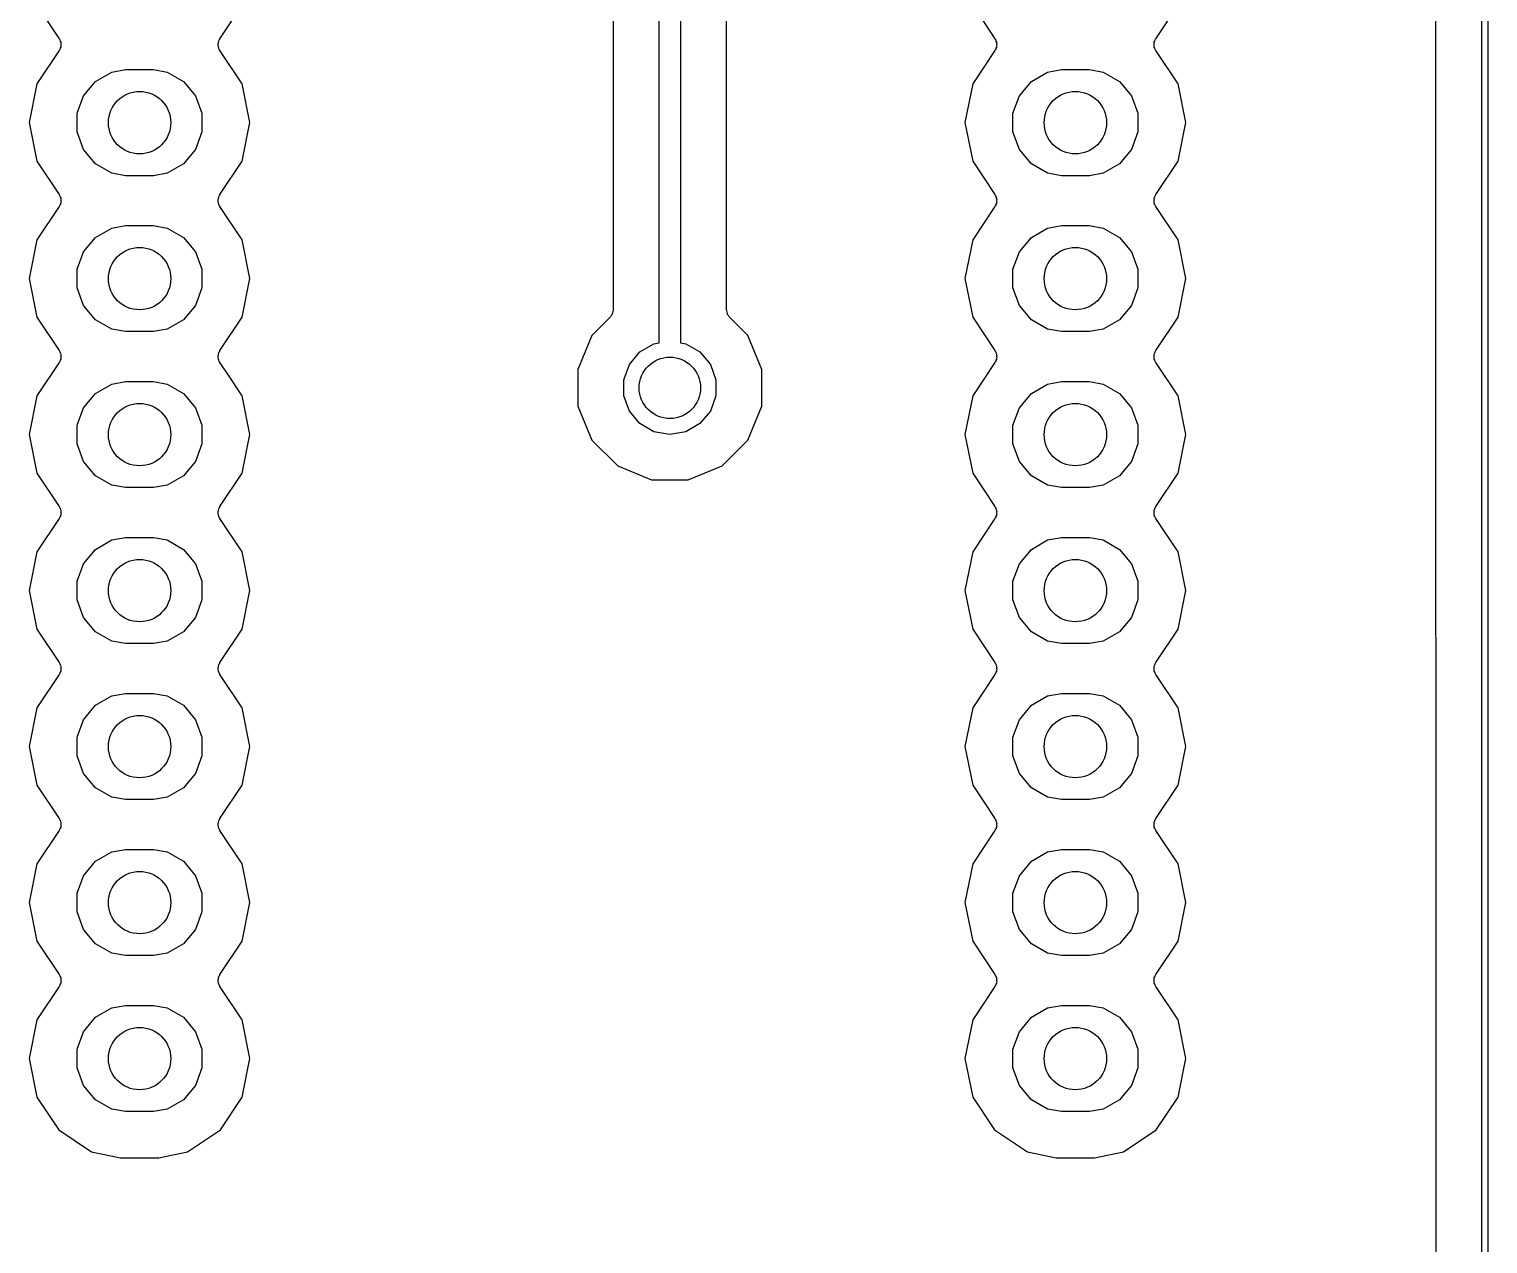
# Model space of a CAD drawing. Extents: x 81 to 161, y -172 to -32.
# Drawn here: x 137.65 to 161.4, y -109.82 to -90.05 of the extents above; entities that cross this region are included whole.
import ezdxf

# ---------------------------------------------------------------- set-up
doc = ezdxf.new("R2010")
doc.units = 0
doc.header["$MEASUREMENT"] = 0
doc.layers.add('BLACK', color=7, linetype='CONTINUOUS')

msp = doc.modelspace()

# ---------------------------------------------------------------- linework, layer by layer
at = {"layer": 'BLACK', "linetype": 'CONTINUOUS'}
for p, q in [((161.304, -170.794), (161.303, -33.2312)), ((161.403, -33.2127), (161.403, -170.813)), ((160.553, -33.6144), (160.554, -170.411)), ((147.907, -95.1543), (147.907, -54.469)), ((148.257, -54.469), (148.257, -95.1543)), ((147.157, -55.176), (147.157, -94.6162)), ((149.007, -94.6162), (149.007, -55.2248)), ((137.774, -89.6566), (138.137, -90.1998)), ((140.755, -90.1998), (141.118, -89.6566)), ((153.014, -89.6566), (153.377, -90.1998)), ((155.995, -90.1998), (156.358, -89.6566)), ((138.137, -90.1998), (138.141, -90.2103)), ((138.141, -90.2103), (138.148, -90.2196)), ((138.148, -90.2196), (138.153, -90.2379)), ((138.153, -90.2379), (138.161, -90.2554)), ((138.161, -90.2554), (138.162, -90.2669)), ((138.162, -90.2669), (138.165, -90.2779)), ((140.727, -90.2779), (140.73, -90.2669)), ((140.73, -90.2669), (140.731, -90.2554)), ((140.731, -90.2554), (140.739, -90.2379)), ((140.739, -90.2379), (140.744, -90.2196)), ((140.744, -90.2196), (140.751, -90.2103)), ((140.751, -90.2103), (140.755, -90.1998)), ((153.377, -90.1998), (153.381, -90.2103)), ((153.381, -90.2103), (153.388, -90.2196)), ((153.388, -90.2196), (153.393, -90.2379)), ((153.393, -90.2379), (153.401, -90.2554)), ((153.401, -90.2554), (153.402, -90.2669)), ((153.402, -90.2669), (153.405, -90.2779)), ((155.967, -90.2779), (155.97, -90.2669)), ((155.97, -90.2669), (155.971, -90.2554)), ((155.971, -90.2554), (155.979, -90.2379)), ((155.979, -90.2379), (155.984, -90.2196)), ((155.984, -90.2196), (155.991, -90.2103)), ((155.991, -90.2103), (155.995, -90.1998)), ((138.137, -90.3942), (137.774, -90.9374)), ((138.141, -90.3837), (138.137, -90.3942)), ((138.148, -90.3744), (138.141, -90.3837)), ((138.153, -90.3561), (138.148, -90.3744)), ((138.161, -90.3386), (138.153, -90.3561)), ((138.162, -90.3271), (138.161, -90.3386)), ((138.165, -90.3161), (138.162, -90.3271)), ((138.165, -90.2779), (138.164, -90.297)), ((138.164, -90.297), (138.165, -90.3161)), ((140.728, -90.297), (140.727, -90.2779)), ((140.727, -90.3161), (140.728, -90.297)), ((140.73, -90.3271), (140.727, -90.3161)), ((140.731, -90.3386), (140.73, -90.3271)), ((140.739, -90.3561), (140.731, -90.3386)), ((140.744, -90.3744), (140.739, -90.3561)), ((140.751, -90.3837), (140.744, -90.3744)), ((140.755, -90.3942), (140.751, -90.3837)), ((141.118, -90.9374), (140.755, -90.3942)), ((153.377, -90.3942), (153.014, -90.9374)), ((153.381, -90.3837), (153.377, -90.3942)), ((153.388, -90.3744), (153.381, -90.3837)), ((153.393, -90.3561), (153.388, -90.3744)), ((153.401, -90.3386), (153.393, -90.3561)), ((153.402, -90.3271), (153.401, -90.3386)), ((153.405, -90.3161), (153.402, -90.3271)), ((153.405, -90.2779), (153.404, -90.297)), ((153.404, -90.297), (153.405, -90.3161)), ((155.968, -90.297), (155.967, -90.2779)), ((155.967, -90.3161), (155.968, -90.297)), ((155.97, -90.3271), (155.967, -90.3161)), ((155.971, -90.3386), (155.97, -90.3271)), ((155.979, -90.3561), (155.971, -90.3386)), ((155.984, -90.3744), (155.979, -90.3561)), ((155.991, -90.3837), (155.984, -90.3744)), ((155.995, -90.3942), (155.991, -90.3837)), ((156.358, -90.9374), (155.995, -90.3942)), ((138.73, -90.8952), (138.994, -90.743)), ((138.994, -90.743), (139.218, -90.7034)), ((139.218, -90.7034), (139.674, -90.7034)), ((139.674, -90.7034), (139.898, -90.743)), ((139.898, -90.743), (140.162, -90.8952)), ((153.97, -90.8952), (154.234, -90.743)), ((154.234, -90.743), (154.458, -90.7034)), ((154.458, -90.7034), (154.914, -90.7034)), ((154.914, -90.7034), (155.138, -90.743)), ((155.138, -90.743), (155.402, -90.8952)), ((137.774, -90.9374), (137.648, -91.567)), ((138.534, -91.1285), (138.73, -90.8952)), ((140.162, -90.8952), (140.358, -91.1285)), ((141.244, -91.567), (141.118, -90.9374)), ((153.014, -90.9374), (152.888, -91.567)), ((153.774, -91.1285), (153.97, -90.8952)), ((155.402, -90.8952), (155.598, -91.1285)), ((156.484, -91.567), (156.358, -90.9374)), ((138.43, -91.4147), (138.534, -91.1285)), ((140.358, -91.1285), (140.462, -91.4147)), ((153.67, -91.4147), (153.774, -91.1285)), ((155.598, -91.1285), (155.702, -91.4147)), ((138.43, -91.7193), (138.43, -91.4147)), ((140.462, -91.4147), (140.462, -91.7193)), ((153.67, -91.7193), (153.67, -91.4147)), ((155.702, -91.4147), (155.702, -91.7193)), ((137.648, -91.567), (137.774, -92.1966)), ((141.118, -92.1966), (141.244, -91.567)), ((152.888, -91.567), (153.014, -92.1966)), ((156.358, -92.1966), (156.484, -91.567)), ((138.534, -92.0055), (138.43, -91.7193)), ((140.462, -91.7193), (140.358, -92.0055)), ((153.774, -92.0055), (153.67, -91.7193)), ((155.702, -91.7193), (155.598, -92.0055)), ((138.73, -92.2388), (138.534, -92.0055)), ((140.358, -92.0055), (140.162, -92.2388)), ((153.97, -92.2388), (153.774, -92.0055)), ((155.598, -92.0055), (155.402, -92.2388)), ((137.774, -92.1966), (138.137, -92.7398)), ((138.994, -92.391), (138.73, -92.2388)), ((139.218, -92.4306), (138.994, -92.391)), ((139.898, -92.391), (139.674, -92.4306)), ((140.162, -92.2388), (139.898, -92.391)), ((140.755, -92.7398), (141.118, -92.1966)), ((153.014, -92.1966), (153.377, -92.7398)), ((154.234, -92.391), (153.97, -92.2388)), ((154.458, -92.4306), (154.234, -92.391)), ((155.138, -92.391), (154.914, -92.4306)), ((155.402, -92.2388), (155.138, -92.391)), ((155.995, -92.7398), (156.358, -92.1966)), ((139.674, -92.4306), (139.218, -92.4306)), ((154.914, -92.4306), (154.458, -92.4306)), ((138.137, -92.7398), (138.141, -92.7503)), ((138.141, -92.7503), (138.148, -92.7596)), ((138.148, -92.7596), (138.153, -92.7779)), ((138.153, -92.7779), (138.161, -92.7954)), ((138.161, -92.8786), (138.153, -92.8961)), ((138.161, -92.7954), (138.162, -92.8069)), ((138.162, -92.8671), (138.161, -92.8786)), ((138.162, -92.8069), (138.165, -92.8179)), ((138.165, -92.8561), (138.162, -92.8671)), ((138.165, -92.8179), (138.164, -92.837)), ((138.164, -92.837), (138.165, -92.8561)), ((140.727, -92.8179), (140.73, -92.8069)), ((140.728, -92.837), (140.727, -92.8179)), ((140.727, -92.8561), (140.728, -92.837)), ((140.73, -92.8671), (140.727, -92.8561)), ((140.73, -92.8069), (140.731, -92.7954)), ((140.731, -92.8786), (140.73, -92.8671)), ((140.731, -92.7954), (140.739, -92.7779)), ((140.739, -92.8961), (140.731, -92.8786)), ((140.739, -92.7779), (140.744, -92.7596)), ((140.744, -92.7596), (140.751, -92.7503)), ((140.751, -92.7503), (140.755, -92.7398)), ((153.377, -92.7398), (153.381, -92.7503)), ((153.381, -92.7503), (153.388, -92.7596)), ((153.388, -92.7596), (153.393, -92.7779)), ((153.393, -92.7779), (153.401, -92.7954)), ((153.401, -92.8786), (153.393, -92.8961)), ((153.401, -92.7954), (153.402, -92.8069)), ((153.402, -92.8671), (153.401, -92.8786)), ((153.402, -92.8069), (153.405, -92.8179)), ((153.405, -92.8561), (153.402, -92.8671)), ((153.405, -92.8179), (153.404, -92.837)), ((153.404, -92.837), (153.405, -92.8561)), ((155.967, -92.8179), (155.97, -92.8069)), ((155.968, -92.837), (155.967, -92.8179)), ((155.967, -92.8561), (155.968, -92.837)), ((155.97, -92.8671), (155.967, -92.8561)), ((155.97, -92.8069), (155.971, -92.7954)), ((155.971, -92.8786), (155.97, -92.8671)), ((155.971, -92.7954), (155.979, -92.7779)), ((155.979, -92.8961), (155.971, -92.8786)), ((155.979, -92.7779), (155.984, -92.7596)), ((155.984, -92.7596), (155.991, -92.7503)), ((155.991, -92.7503), (155.995, -92.7398)), ((138.137, -92.9342), (137.774, -93.4774)), ((138.141, -92.9237), (138.137, -92.9342)), ((138.148, -92.9144), (138.141, -92.9237)), ((138.153, -92.8961), (138.148, -92.9144)), ((140.744, -92.9144), (140.739, -92.8961)), ((140.751, -92.9237), (140.744, -92.9144)), ((140.755, -92.9342), (140.751, -92.9237)), ((141.118, -93.4774), (140.755, -92.9342)), ((153.377, -92.9342), (153.014, -93.4774)), ((153.381, -92.9237), (153.377, -92.9342)), ((153.388, -92.9144), (153.381, -92.9237)), ((153.393, -92.8961), (153.388, -92.9144)), ((155.984, -92.9144), (155.979, -92.8961)), ((155.991, -92.9237), (155.984, -92.9144)), ((155.995, -92.9342), (155.991, -92.9237)), ((156.358, -93.4774), (155.995, -92.9342)), ((138.73, -93.4352), (138.994, -93.283)), ((138.994, -93.283), (139.218, -93.2434)), ((139.218, -93.2434), (139.674, -93.2434)), ((139.674, -93.2434), (139.898, -93.283)), ((139.898, -93.283), (140.162, -93.4352)), ((153.97, -93.4352), (154.234, -93.283)), ((154.234, -93.283), (154.458, -93.2434)), ((154.458, -93.2434), (154.914, -93.2434)), ((154.914, -93.2434), (155.138, -93.283)), ((155.138, -93.283), (155.402, -93.4352)), ((137.774, -93.4774), (137.648, -94.107)), ((138.534, -93.6685), (138.73, -93.4352)), ((140.162, -93.4352), (140.358, -93.6685)), ((141.244, -94.107), (141.118, -93.4774)), ((153.014, -93.4774), (152.888, -94.107)), ((153.774, -93.6685), (153.97, -93.4352)), ((155.402, -93.4352), (155.598, -93.6685)), ((156.484, -94.107), (156.358, -93.4774)), ((138.43, -93.9547), (138.534, -93.6685)), ((140.358, -93.6685), (140.462, -93.9547)), ((153.67, -93.9547), (153.774, -93.6685)), ((155.598, -93.6685), (155.702, -93.9547)), ((138.43, -94.2593), (138.43, -93.9547)), ((140.462, -93.9547), (140.462, -94.2593)), ((153.67, -94.2593), (153.67, -93.9547)), ((155.702, -93.9547), (155.702, -94.2593)), ((137.648, -94.107), (137.774, -94.7366)), ((138.534, -94.5455), (138.43, -94.2593)), ((140.462, -94.2593), (140.358, -94.5455)), ((141.118, -94.7366), (141.244, -94.107)), ((152.888, -94.107), (153.014, -94.7366)), ((153.774, -94.5455), (153.67, -94.2593)), ((155.702, -94.2593), (155.598, -94.5455)), ((156.358, -94.7366), (156.484, -94.107)), ((137.774, -94.7366), (138.137, -95.2798)), ((138.73, -94.7788), (138.534, -94.5455)), ((138.994, -94.931), (138.73, -94.7788)), ((140.162, -94.7788), (139.898, -94.931)), ((140.358, -94.5455), (140.162, -94.7788)), ((140.755, -95.2798), (141.118, -94.7366)), ((147.106, -94.7399), (146.81, -95.0353)), ((147.11, -94.7336), (147.106, -94.7399)), ((147.116, -94.7287), (147.11, -94.7336)), ((147.127, -94.7089), (147.116, -94.7287)), ((147.141, -94.6902), (147.127, -94.7089)), ((147.143, -94.6827), (147.141, -94.6902)), ((147.146, -94.676), (147.143, -94.6827)), ((147.15, -94.6535), (147.146, -94.676)), ((147.156, -94.6314), (147.15, -94.6535)), ((147.157, -94.6162), (147.156, -94.6238)), ((147.156, -94.6238), (147.156, -94.6314)), ((149.008, -94.6238), (149.007, -94.6162)), ((149.008, -94.6314), (149.008, -94.6238)), ((149.014, -94.6535), (149.008, -94.6314)), ((149.018, -94.676), (149.014, -94.6535)), ((149.021, -94.6827), (149.018, -94.676)), ((149.023, -94.6902), (149.021, -94.6827)), ((149.037, -94.7089), (149.023, -94.6902)), ((149.048, -94.7287), (149.037, -94.7089)), ((149.054, -94.7336), (149.048, -94.7287)), ((149.058, -94.7399), (149.054, -94.7336)), ((149.354, -95.0353), (149.058, -94.7399)), ((153.014, -94.7366), (153.377, -95.2798)), ((153.97, -94.7788), (153.774, -94.5455)), ((154.234, -94.931), (153.97, -94.7788)), ((155.402, -94.7788), (155.138, -94.931)), ((155.598, -94.5455), (155.402, -94.7788)), ((155.995, -95.2798), (156.358, -94.7366)), ((139.218, -94.9706), (138.994, -94.931)), ((139.674, -94.9706), (139.218, -94.9706)), ((139.898, -94.931), (139.674, -94.9706)), ((154.458, -94.9706), (154.234, -94.931)), ((154.914, -94.9706), (154.458, -94.9706)), ((155.138, -94.931), (154.914, -94.9706)), ((146.81, -95.0353), (146.582, -95.5866)), ((147.592, -95.3016), (147.822, -95.1694)), ((147.822, -95.1694), (147.907, -95.1543)), ((148.257, -95.1543), (148.342, -95.1694)), ((148.342, -95.1694), (148.572, -95.3016)), ((149.582, -95.5866), (149.354, -95.0353)), ((138.137, -95.4742), (137.774, -96.0174)), ((138.137, -95.2798), (138.141, -95.2903)), ((138.141, -95.4637), (138.137, -95.4742)), ((138.141, -95.2903), (138.148, -95.2996)), ((138.148, -95.4544), (138.141, -95.4637)), ((138.148, -95.2996), (138.153, -95.3179)), ((138.153, -95.4361), (138.148, -95.4544)), ((138.153, -95.3179), (138.161, -95.3354)), ((138.161, -95.4186), (138.153, -95.4361)), ((138.161, -95.3354), (138.162, -95.3469)), ((138.162, -95.4071), (138.161, -95.4186)), ((138.162, -95.3469), (138.165, -95.3579)), ((138.165, -95.3961), (138.162, -95.4071)), ((138.165, -95.3579), (138.164, -95.377)), ((138.164, -95.377), (138.165, -95.3961)), ((140.727, -95.3579), (140.73, -95.3469)), ((140.728, -95.377), (140.727, -95.3579)), ((140.727, -95.3961), (140.728, -95.377)), ((140.73, -95.4071), (140.727, -95.3961)), ((140.73, -95.3469), (140.731, -95.3354)), ((140.731, -95.4186), (140.73, -95.4071)), ((140.731, -95.3354), (140.739, -95.3179)), ((140.739, -95.4361), (140.731, -95.4186)), ((140.739, -95.3179), (140.744, -95.2996)), ((140.744, -95.4544), (140.739, -95.4361)), ((140.744, -95.2996), (140.751, -95.2903)), ((140.751, -95.4637), (140.744, -95.4544)), ((140.751, -95.2903), (140.755, -95.2798)), ((140.755, -95.4742), (140.751, -95.4637)), ((140.872, -95.649), (140.755, -95.4742)), ((147.422, -95.5042), (147.592, -95.3016)), ((148.572, -95.3016), (148.742, -95.5042)), ((153.377, -95.4742), (153.014, -96.0174)), ((153.377, -95.2798), (153.381, -95.2903)), ((153.381, -95.4637), (153.377, -95.4742)), ((153.381, -95.2903), (153.388, -95.2996)), ((153.388, -95.4544), (153.381, -95.4637)), ((153.388, -95.2996), (153.393, -95.3179)), ((153.393, -95.4361), (153.388, -95.4544)), ((153.393, -95.3179), (153.401, -95.3354)), ((153.401, -95.4186), (153.393, -95.4361)), ((153.401, -95.3354), (153.402, -95.3469)), ((153.402, -95.4071), (153.401, -95.4186)), ((153.402, -95.3469), (153.405, -95.3579)), ((153.405, -95.3961), (153.402, -95.4071)), ((153.405, -95.3579), (153.404, -95.377)), ((153.404, -95.377), (153.405, -95.3961)), ((155.967, -95.3579), (155.97, -95.3469)), ((155.968, -95.377), (155.967, -95.3579)), ((155.967, -95.3961), (155.968, -95.377)), ((155.97, -95.4071), (155.967, -95.3961)), ((155.97, -95.3469), (155.971, -95.3354)), ((155.971, -95.4186), (155.97, -95.4071)), ((155.971, -95.3354), (155.979, -95.3179)), ((155.979, -95.4361), (155.971, -95.4186)), ((155.979, -95.3179), (155.984, -95.2996)), ((155.984, -95.4544), (155.979, -95.4361)), ((155.984, -95.2996), (155.991, -95.2903)), ((155.991, -95.4637), (155.984, -95.4544)), ((155.991, -95.2903), (155.995, -95.2798)), ((155.995, -95.4742), (155.991, -95.4637)), ((156.358, -96.0174), (155.995, -95.4742)), ((141.118, -96.0174), (140.872, -95.649)), ((146.582, -95.5866), (146.582, -96.1834)), ((147.332, -95.7528), (147.422, -95.5042)), ((148.742, -95.5042), (148.832, -95.7528)), ((149.582, -96.1834), (149.582, -95.5866)), ((138.73, -95.9752), (138.994, -95.823)), ((138.994, -95.823), (139.218, -95.7834)), ((139.218, -95.7834), (139.674, -95.7834)), ((139.674, -95.7834), (139.898, -95.823)), ((139.898, -95.823), (140.162, -95.9752)), ((147.332, -96.0172), (147.332, -95.7528)), ((148.832, -95.7528), (148.832, -96.0172)), ((153.97, -95.9752), (154.234, -95.823)), ((154.234, -95.823), (154.458, -95.7834)), ((154.458, -95.7834), (154.914, -95.7834)), ((154.914, -95.7834), (155.138, -95.823)), ((155.138, -95.823), (155.402, -95.9752)), ((137.774, -96.0174), (137.648, -96.647)), ((138.534, -96.2085), (138.73, -95.9752)), ((140.162, -95.9752), (140.358, -96.2085)), ((141.244, -96.647), (141.118, -96.0174)), ((146.582, -96.1834), (146.81, -96.7347)), ((147.422, -96.2658), (147.332, -96.0172)), ((148.832, -96.0172), (148.742, -96.2658)), ((149.354, -96.7347), (149.582, -96.1834)), ((153.014, -96.0174), (152.888, -96.647)), ((153.774, -96.2085), (153.97, -95.9752)), ((155.402, -95.9752), (155.598, -96.2085)), ((156.484, -96.647), (156.358, -96.0174)), ((138.43, -96.4947), (138.534, -96.2085)), ((140.358, -96.2085), (140.462, -96.4947)), ((147.592, -96.4684), (147.422, -96.2658)), ((148.742, -96.2658), (148.572, -96.4684)), ((153.67, -96.4947), (153.774, -96.2085)), ((155.598, -96.2085), (155.702, -96.4947)), ((137.648, -96.647), (137.774, -97.2766)), ((138.43, -96.7993), (138.43, -96.4947)), ((140.462, -96.4947), (140.462, -96.7993)), ((141.118, -97.2766), (141.244, -96.647)), ((147.822, -96.6006), (147.592, -96.4684)), ((148.082, -96.6466), (147.822, -96.6006)), ((148.342, -96.6006), (148.082, -96.6466)), ((148.572, -96.4684), (148.342, -96.6006)), ((152.888, -96.647), (153.014, -97.2766)), ((153.67, -96.7993), (153.67, -96.4947)), ((155.702, -96.4947), (155.702, -96.7993)), ((156.358, -97.2766), (156.484, -96.647)), ((138.534, -97.0855), (138.43, -96.7993)), ((140.462, -96.7993), (140.358, -97.0855)), ((146.81, -96.7347), (147.232, -97.1566)), ((148.932, -97.1566), (149.354, -96.7347)), ((153.774, -97.0855), (153.67, -96.7993)), ((155.702, -96.7993), (155.598, -97.0855)), ((138.73, -97.3188), (138.534, -97.0855)), ((140.358, -97.0855), (140.162, -97.3188)), ((147.232, -97.1566), (147.784, -97.385)), ((148.38, -97.385), (148.932, -97.1566)), ((153.97, -97.3188), (153.774, -97.0855)), ((155.598, -97.0855), (155.402, -97.3188)), ((137.774, -97.2766), (138.137, -97.8198)), ((138.994, -97.471), (138.73, -97.3188)), ((140.162, -97.3188), (139.898, -97.471)), ((140.755, -97.8198), (141.118, -97.2766)), ((147.784, -97.385), (148.38, -97.385)), ((153.014, -97.2766), (153.377, -97.8198)), ((154.234, -97.471), (153.97, -97.3188)), ((155.402, -97.3188), (155.138, -97.471)), ((155.995, -97.8198), (156.358, -97.2766)), ((139.218, -97.5106), (138.994, -97.471)), ((139.674, -97.5106), (139.218, -97.5106)), ((139.898, -97.471), (139.674, -97.5106)), ((154.458, -97.5106), (154.234, -97.471)), ((154.914, -97.5106), (154.458, -97.5106)), ((155.138, -97.471), (154.914, -97.5106)), ((138.137, -97.8198), (138.141, -97.8303)), ((138.141, -97.8303), (138.148, -97.8396)), ((138.148, -97.8396), (138.153, -97.8579)), ((138.153, -97.8579), (138.161, -97.8754)), ((140.731, -97.8754), (140.739, -97.8579)), ((140.739, -97.8579), (140.744, -97.8396)), ((140.744, -97.8396), (140.751, -97.8303)), ((140.751, -97.8303), (140.755, -97.8198)), ((153.377, -97.8198), (153.381, -97.8303)), ((153.381, -97.8303), (153.388, -97.8396)), ((153.388, -97.8396), (153.393, -97.8579)), ((153.393, -97.8579), (153.401, -97.8754)), ((155.971, -97.8754), (155.979, -97.8579)), ((155.979, -97.8579), (155.984, -97.8396)), ((155.984, -97.8396), (155.991, -97.8303)), ((155.991, -97.8303), (155.995, -97.8198)), ((138.137, -98.0142), (137.774, -98.5574)), ((138.141, -98.0037), (138.137, -98.0142)), ((138.148, -97.9944), (138.141, -98.0037)), ((138.153, -97.9761), (138.148, -97.9944)), ((138.161, -97.9586), (138.153, -97.9761)), ((138.161, -97.8754), (138.162, -97.8869)), ((138.162, -97.9471), (138.161, -97.9586)), ((138.162, -97.8869), (138.165, -97.8979)), ((138.165, -97.9361), (138.162, -97.9471)), ((138.165, -97.8979), (138.164, -97.917)), ((138.164, -97.917), (138.165, -97.9361)), ((140.727, -97.8979), (140.73, -97.8869)), ((140.728, -97.917), (140.727, -97.8979)), ((140.727, -97.9361), (140.728, -97.917)), ((140.73, -97.9471), (140.727, -97.9361)), ((140.73, -97.8869), (140.731, -97.8754)), ((140.731, -97.9586), (140.73, -97.9471)), ((140.739, -97.9761), (140.731, -97.9586)), ((140.744, -97.9944), (140.739, -97.9761)), ((140.751, -98.0037), (140.744, -97.9944)), ((140.755, -98.0142), (140.751, -98.0037)), ((141.118, -98.5574), (140.755, -98.0142)), ((153.377, -98.0142), (153.014, -98.5574)), ((153.381, -98.0037), (153.377, -98.0142)), ((153.388, -97.9944), (153.381, -98.0037)), ((153.393, -97.9761), (153.388, -97.9944)), ((153.401, -97.9586), (153.393, -97.9761)), ((153.401, -97.8754), (153.402, -97.8869)), ((153.402, -97.9471), (153.401, -97.9586)), ((153.402, -97.8869), (153.405, -97.8979)), ((153.405, -97.9361), (153.402, -97.9471)), ((153.405, -97.8979), (153.404, -97.917)), ((153.404, -97.917), (153.405, -97.9361)), ((155.967, -97.8979), (155.97, -97.8869)), ((155.968, -97.917), (155.967, -97.8979)), ((155.967, -97.9361), (155.968, -97.917)), ((155.97, -97.9471), (155.967, -97.9361)), ((155.97, -97.8869), (155.971, -97.8754)), ((155.971, -97.9586), (155.97, -97.9471)), ((155.979, -97.9761), (155.971, -97.9586)), ((155.984, -97.9944), (155.979, -97.9761)), ((155.991, -98.0037), (155.984, -97.9944)), ((155.995, -98.0142), (155.991, -98.0037)), ((156.358, -98.5574), (155.995, -98.0142)), ((138.994, -98.363), (139.218, -98.3234)), ((139.218, -98.3234), (139.674, -98.3234)), ((139.674, -98.3234), (139.898, -98.363)), ((154.234, -98.363), (154.458, -98.3234)), ((154.458, -98.3234), (154.914, -98.3234)), ((154.914, -98.3234), (155.138, -98.363)), ((137.774, -98.5574), (137.648, -99.187)), ((138.534, -98.7485), (138.73, -98.5152)), ((138.73, -98.5152), (138.994, -98.363)), ((139.898, -98.363), (140.162, -98.5152)), ((140.162, -98.5152), (140.358, -98.7485)), ((141.244, -99.187), (141.118, -98.5574)), ((153.014, -98.5574), (152.888, -99.187)), ((153.774, -98.7485), (153.97, -98.5152)), ((153.97, -98.5152), (154.234, -98.363)), ((155.138, -98.363), (155.402, -98.5152)), ((155.402, -98.5152), (155.598, -98.7485)), ((156.484, -99.187), (156.358, -98.5574)), ((138.43, -99.0347), (138.534, -98.7485)), ((140.358, -98.7485), (140.462, -99.0347)), ((153.67, -99.0347), (153.774, -98.7485)), ((155.598, -98.7485), (155.702, -99.0347)), ((138.43, -99.3393), (138.43, -99.0347)), ((140.462, -99.0347), (140.462, -99.3393)), ((153.67, -99.3393), (153.67, -99.0347)), ((155.702, -99.0347), (155.702, -99.3393)), ((137.648, -99.187), (137.774, -99.8166)), ((141.118, -99.8166), (141.244, -99.187)), ((152.888, -99.187), (153.014, -99.8166)), ((156.358, -99.8166), (156.484, -99.187)), ((138.534, -99.6255), (138.43, -99.3393)), ((140.462, -99.3393), (140.358, -99.6255)), ((153.774, -99.6255), (153.67, -99.3393)), ((155.702, -99.3393), (155.598, -99.6255)), ((138.73, -99.8588), (138.534, -99.6255)), ((140.358, -99.6255), (140.162, -99.8588)), ((153.97, -99.8588), (153.774, -99.6255)), ((155.598, -99.6255), (155.402, -99.8588)), ((137.774, -99.8166), (138.137, -100.36)), ((138.994, -100.011), (138.73, -99.8588)), ((140.162, -99.8588), (139.898, -100.011)), ((140.755, -100.36), (141.118, -99.8166)), ((153.014, -99.8166), (153.377, -100.36)), ((154.234, -100.011), (153.97, -99.8588)), ((155.402, -99.8588), (155.138, -100.011)), ((155.995, -100.36), (156.358, -99.8166)), ((139.218, -100.051), (138.994, -100.011)), ((139.674, -100.051), (139.218, -100.051)), ((139.898, -100.011), (139.674, -100.051)), ((154.458, -100.051), (154.234, -100.011)), ((154.914, -100.051), (154.458, -100.051)), ((155.138, -100.011), (154.914, -100.051)), ((138.137, -100.36), (138.141, -100.37)), ((138.141, -100.37), (138.148, -100.38)), ((138.148, -100.38), (138.153, -100.398)), ((138.153, -100.398), (138.161, -100.415)), ((138.161, -100.415), (138.162, -100.427)), ((138.162, -100.427), (138.165, -100.438)), ((138.165, -100.476), (138.162, -100.487)), ((138.165, -100.438), (138.164, -100.457)), ((138.164, -100.457), (138.165, -100.476)), ((140.727, -100.438), (140.73, -100.427)), ((140.728, -100.457), (140.727, -100.438)), ((140.727, -100.476), (140.728, -100.457)), ((140.73, -100.487), (140.727, -100.476)), ((140.73, -100.427), (140.731, -100.415)), ((140.731, -100.415), (140.739, -100.398)), ((140.739, -100.398), (140.744, -100.38)), ((140.744, -100.38), (140.751, -100.37)), ((140.751, -100.37), (140.755, -100.36)), ((153.377, -100.36), (153.381, -100.37)), ((153.381, -100.37), (153.388, -100.38)), ((153.388, -100.38), (153.393, -100.398)), ((153.393, -100.398), (153.401, -100.415)), ((153.401, -100.415), (153.402, -100.427)), ((153.402, -100.427), (153.405, -100.438)), ((153.405, -100.476), (153.402, -100.487)), ((153.405, -100.438), (153.404, -100.457)), ((153.404, -100.457), (153.405, -100.476)), ((155.967, -100.438), (155.97, -100.427)), ((155.968, -100.457), (155.967, -100.438)), ((155.967, -100.476), (155.968, -100.457)), ((155.97, -100.487), (155.967, -100.476)), ((155.97, -100.427), (155.971, -100.415)), ((155.971, -100.415), (155.979, -100.398)), ((155.979, -100.398), (155.984, -100.38)), ((155.984, -100.38), (155.991, -100.37)), ((155.991, -100.37), (155.995, -100.36)), ((138.137, -100.554), (137.774, -101.097)), ((138.141, -100.544), (138.137, -100.554)), ((138.148, -100.534), (138.141, -100.544)), ((138.153, -100.516), (138.148, -100.534)), ((138.161, -100.499), (138.153, -100.516)), ((138.162, -100.487), (138.161, -100.499)), ((140.731, -100.499), (140.73, -100.487)), ((140.739, -100.516), (140.731, -100.499)), ((140.744, -100.534), (140.739, -100.516)), ((140.751, -100.544), (140.744, -100.534)), ((140.755, -100.554), (140.751, -100.544)), ((141.118, -101.097), (140.755, -100.554)), ((153.377, -100.554), (153.014, -101.097)), ((153.381, -100.544), (153.377, -100.554)), ((153.388, -100.534), (153.381, -100.544)), ((153.393, -100.516), (153.388, -100.534)), ((153.401, -100.499), (153.393, -100.516)), ((153.402, -100.487), (153.401, -100.499)), ((155.971, -100.499), (155.97, -100.487)), ((155.979, -100.516), (155.971, -100.499)), ((155.984, -100.534), (155.979, -100.516)), ((155.991, -100.544), (155.984, -100.534)), ((155.995, -100.554), (155.991, -100.544)), ((156.358, -101.097), (155.995, -100.554)), ((138.73, -101.055), (138.994, -100.903)), ((138.994, -100.903), (139.218, -100.863)), ((139.218, -100.863), (139.674, -100.863)), ((139.674, -100.863), (139.898, -100.903)), ((139.898, -100.903), (140.162, -101.055)), ((153.97, -101.055), (154.234, -100.903)), ((154.234, -100.903), (154.458, -100.863)), ((154.458, -100.863), (154.914, -100.863)), ((154.914, -100.863), (155.138, -100.903)), ((155.138, -100.903), (155.402, -101.055)), ((137.774, -101.097), (137.648, -101.727)), ((138.534, -101.289), (138.73, -101.055)), ((140.162, -101.055), (140.358, -101.289)), ((141.244, -101.727), (141.118, -101.097)), ((153.014, -101.097), (152.888, -101.727)), ((153.774, -101.289), (153.97, -101.055)), ((155.402, -101.055), (155.598, -101.289)), ((156.484, -101.727), (156.358, -101.097)), ((138.43, -101.575), (138.534, -101.289)), ((140.358, -101.289), (140.462, -101.575)), ((153.67, -101.575), (153.774, -101.289)), ((155.598, -101.289), (155.702, -101.575)), ((138.43, -101.879), (138.43, -101.575)), ((140.462, -101.575), (140.462, -101.879)), ((153.67, -101.879), (153.67, -101.575)), ((155.702, -101.575), (155.702, -101.879)), ((137.648, -101.727), (137.774, -102.357)), ((138.534, -102.165), (138.43, -101.879)), ((140.462, -101.879), (140.358, -102.165)), ((141.118, -102.357), (141.244, -101.727)), ((152.888, -101.727), (153.014, -102.357)), ((153.774, -102.165), (153.67, -101.879)), ((155.702, -101.879), (155.598, -102.165)), ((156.358, -102.357), (156.484, -101.727)), ((137.774, -102.357), (138.137, -102.9)), ((138.73, -102.399), (138.534, -102.165)), ((140.358, -102.165), (140.162, -102.399)), ((140.755, -102.9), (141.118, -102.357)), ((153.014, -102.357), (153.377, -102.9)), ((153.97, -102.399), (153.774, -102.165)), ((155.598, -102.165), (155.402, -102.399)), ((155.995, -102.9), (156.358, -102.357)), ((138.994, -102.551), (138.73, -102.399)), ((139.218, -102.591), (138.994, -102.551)), ((139.674, -102.591), (139.218, -102.591)), ((139.898, -102.551), (139.674, -102.591)), ((140.162, -102.399), (139.898, -102.551)), ((154.234, -102.551), (153.97, -102.399)), ((154.458, -102.591), (154.234, -102.551)), ((154.914, -102.591), (154.458, -102.591)), ((155.138, -102.551), (154.914, -102.591)), ((155.402, -102.399), (155.138, -102.551)), ((138.137, -103.094), (137.774, -103.637)), ((138.137, -102.9), (138.141, -102.91)), ((138.141, -103.084), (138.137, -103.094)), ((138.141, -102.91), (138.148, -102.92)), ((138.148, -103.074), (138.141, -103.084)), ((138.148, -102.92), (138.153, -102.938)), ((138.153, -103.056), (138.148, -103.074)), ((138.153, -102.938), (138.161, -102.955)), ((138.161, -103.039), (138.153, -103.056)), ((138.161, -102.955), (138.162, -102.967)), ((138.162, -103.027), (138.161, -103.039)), ((138.162, -102.967), (138.165, -102.978)), ((138.165, -103.016), (138.162, -103.027)), ((138.165, -102.978), (138.164, -102.997)), ((138.164, -102.997), (138.165, -103.016)), ((140.727, -102.978), (140.73, -102.967)), ((140.728, -102.997), (140.727, -102.978)), ((140.727, -103.016), (140.728, -102.997)), ((140.73, -103.027), (140.727, -103.016)), ((140.73, -102.967), (140.731, -102.955)), ((140.731, -103.039), (140.73, -103.027)), ((140.731, -102.955), (140.739, -102.938)), ((140.739, -103.056), (140.731, -103.039)), ((140.739, -102.938), (140.744, -102.92)), ((140.744, -103.074), (140.739, -103.056)), ((140.744, -102.92), (140.751, -102.91)), ((140.751, -103.084), (140.744, -103.074)), ((140.751, -102.91), (140.755, -102.9)), ((140.755, -103.094), (140.751, -103.084)), ((141.118, -103.637), (140.755, -103.094)), ((153.377, -103.094), (153.014, -103.637)), ((153.377, -102.9), (153.381, -102.91)), ((153.381, -103.084), (153.377, -103.094)), ((153.381, -102.91), (153.388, -102.92)), ((153.388, -103.074), (153.381, -103.084)), ((153.388, -102.92), (153.393, -102.938)), ((153.393, -103.056), (153.388, -103.074)), ((153.393, -102.938), (153.401, -102.955)), ((153.401, -103.039), (153.393, -103.056)), ((153.401, -102.955), (153.402, -102.967)), ((153.402, -103.027), (153.401, -103.039)), ((153.402, -102.967), (153.405, -102.978)), ((153.405, -103.016), (153.402, -103.027)), ((153.405, -102.978), (153.404, -102.997)), ((153.404, -102.997), (153.405, -103.016)), ((155.967, -102.978), (155.97, -102.967)), ((155.968, -102.997), (155.967, -102.978)), ((155.967, -103.016), (155.968, -102.997)), ((155.97, -103.027), (155.967, -103.016)), ((155.97, -102.967), (155.971, -102.955)), ((155.971, -103.039), (155.97, -103.027)), ((155.971, -102.955), (155.979, -102.938)), ((155.979, -103.056), (155.971, -103.039)), ((155.979, -102.938), (155.984, -102.92)), ((155.984, -103.074), (155.979, -103.056)), ((155.984, -102.92), (155.991, -102.91)), ((155.991, -103.084), (155.984, -103.074)), ((155.991, -102.91), (155.995, -102.9)), ((155.995, -103.094), (155.991, -103.084)), ((156.358, -103.637), (155.995, -103.094)), ((138.73, -103.595), (138.994, -103.443)), ((138.994, -103.443), (139.218, -103.403)), ((139.218, -103.403), (139.674, -103.403)), ((139.674, -103.403), (139.898, -103.443)), ((139.898, -103.443), (140.162, -103.595)), ((153.97, -103.595), (154.234, -103.443)), ((154.234, -103.443), (154.458, -103.403)), ((154.458, -103.403), (154.914, -103.403)), ((154.914, -103.403), (155.138, -103.443)), ((155.138, -103.443), (155.402, -103.595)), ((137.774, -103.637), (137.648, -104.267)), ((138.534, -103.829), (138.73, -103.595)), ((140.162, -103.595), (140.358, -103.829)), ((141.244, -104.267), (141.118, -103.637)), ((153.014, -103.637), (152.888, -104.267)), ((153.774, -103.829), (153.97, -103.595)), ((155.402, -103.595), (155.598, -103.829)), ((156.484, -104.267), (156.358, -103.637)), ((138.43, -104.115), (138.534, -103.829)), ((140.358, -103.829), (140.462, -104.115)), ((153.67, -104.115), (153.774, -103.829)), ((155.598, -103.829), (155.702, -104.115)), ((137.648, -104.267), (137.774, -104.897)), ((138.43, -104.419), (138.43, -104.115)), ((140.462, -104.115), (140.462, -104.419)), ((141.118, -104.897), (141.244, -104.267)), ((152.888, -104.267), (153.014, -104.897)), ((153.67, -104.419), (153.67, -104.115)), ((155.702, -104.115), (155.702, -104.419)), ((156.358, -104.897), (156.484, -104.267)), ((138.534, -104.705), (138.43, -104.419)), ((140.462, -104.419), (140.358, -104.705)), ((153.774, -104.705), (153.67, -104.419)), ((155.702, -104.419), (155.598, -104.705)), ((138.73, -104.939), (138.534, -104.705)), ((140.358, -104.705), (140.162, -104.939)), ((153.97, -104.939), (153.774, -104.705)), ((155.598, -104.705), (155.402, -104.939)), ((137.774, -104.897), (138.137, -105.44)), ((138.994, -105.091), (138.73, -104.939)), ((140.162, -104.939), (139.898, -105.091)), ((140.755, -105.44), (141.118, -104.897)), ((153.014, -104.897), (153.377, -105.44)), ((154.234, -105.091), (153.97, -104.939)), ((155.402, -104.939), (155.138, -105.091)), ((155.995, -105.44), (156.358, -104.897)), ((139.218, -105.131), (138.994, -105.091)), ((139.674, -105.131), (139.218, -105.131)), ((139.898, -105.091), (139.674, -105.131)), ((154.458, -105.131), (154.234, -105.091)), ((154.914, -105.131), (154.458, -105.131)), ((155.138, -105.091), (154.914, -105.131)), ((138.137, -105.44), (138.141, -105.45)), ((138.141, -105.45), (138.148, -105.46)), ((138.148, -105.46), (138.153, -105.478)), ((140.739, -105.478), (140.744, -105.46)), ((140.744, -105.46), (140.751, -105.45)), ((140.751, -105.45), (140.755, -105.44)), ((153.377, -105.44), (153.381, -105.45)), ((153.381, -105.45), (153.388, -105.46)), ((153.388, -105.46), (153.393, -105.478)), ((155.979, -105.478), (155.984, -105.46)), ((155.984, -105.46), (155.991, -105.45)), ((155.991, -105.45), (155.995, -105.44)), ((138.137, -105.634), (137.774, -106.177)), ((138.141, -105.624), (138.137, -105.634)), ((138.148, -105.614), (138.141, -105.624)), ((138.153, -105.596), (138.148, -105.614)), ((138.153, -105.478), (138.161, -105.495)), ((138.161, -105.579), (138.153, -105.596)), ((138.161, -105.495), (138.162, -105.507)), ((138.162, -105.567), (138.161, -105.579)), ((138.162, -105.507), (138.165, -105.518)), ((138.165, -105.556), (138.162, -105.567)), ((138.165, -105.518), (138.164, -105.537)), ((138.164, -105.537), (138.165, -105.556)), ((140.727, -105.518), (140.73, -105.507)), ((140.728, -105.537), (140.727, -105.518)), ((140.727, -105.556), (140.728, -105.537)), ((140.73, -105.567), (140.727, -105.556)), ((140.73, -105.507), (140.731, -105.495)), ((140.731, -105.579), (140.73, -105.567)), ((140.731, -105.495), (140.739, -105.478)), ((140.739, -105.596), (140.731, -105.579)), ((140.744, -105.614), (140.739, -105.596)), ((140.751, -105.624), (140.744, -105.614)), ((140.755, -105.634), (140.751, -105.624)), ((141.118, -106.177), (140.755, -105.634)), ((153.377, -105.634), (153.014, -106.177)), ((153.381, -105.624), (153.377, -105.634)), ((153.388, -105.614), (153.381, -105.624)), ((153.393, -105.596), (153.388, -105.614)), ((153.393, -105.478), (153.401, -105.495)), ((153.401, -105.579), (153.393, -105.596)), ((153.401, -105.495), (153.402, -105.507)), ((153.402, -105.567), (153.401, -105.579)), ((153.402, -105.507), (153.405, -105.518)), ((153.405, -105.556), (153.402, -105.567)), ((153.405, -105.518), (153.404, -105.537)), ((153.404, -105.537), (153.405, -105.556)), ((155.967, -105.518), (155.97, -105.507)), ((155.968, -105.537), (155.967, -105.518)), ((155.967, -105.556), (155.968, -105.537)), ((155.97, -105.567), (155.967, -105.556)), ((155.97, -105.507), (155.971, -105.495)), ((155.971, -105.579), (155.97, -105.567)), ((155.971, -105.495), (155.979, -105.478)), ((155.979, -105.596), (155.971, -105.579)), ((155.984, -105.614), (155.979, -105.596)), ((155.991, -105.624), (155.984, -105.614)), ((155.995, -105.634), (155.991, -105.624)), ((156.358, -106.177), (155.995, -105.634)), ((138.994, -105.983), (139.218, -105.943)), ((139.218, -105.943), (139.674, -105.943)), ((139.674, -105.943), (139.898, -105.983)), ((154.234, -105.983), (154.458, -105.943)), ((154.458, -105.943), (154.914, -105.943)), ((154.914, -105.943), (155.138, -105.983)), ((137.774, -106.177), (137.648, -106.807)), ((138.534, -106.369), (138.73, -106.135)), ((138.73, -106.135), (138.994, -105.983)), ((139.898, -105.983), (140.162, -106.135)), ((140.162, -106.135), (140.358, -106.369)), ((141.244, -106.807), (141.118, -106.177)), ((153.014, -106.177), (152.888, -106.807)), ((153.774, -106.369), (153.97, -106.135)), ((153.97, -106.135), (154.234, -105.983)), ((155.138, -105.983), (155.402, -106.135)), ((155.402, -106.135), (155.598, -106.369)), ((156.484, -106.807), (156.358, -106.177)), ((138.43, -106.655), (138.534, -106.369)), ((140.358, -106.369), (140.462, -106.655)), ((153.67, -106.655), (153.774, -106.369)), ((155.598, -106.369), (155.702, -106.655)), ((138.43, -106.959), (138.43, -106.655)), ((140.462, -106.655), (140.462, -106.959)), ((153.67, -106.959), (153.67, -106.655)), ((155.702, -106.655), (155.702, -106.959)), ((137.648, -106.807), (137.774, -107.437)), ((141.118, -107.437), (141.244, -106.807)), ((152.888, -106.807), (153.014, -107.437)), ((156.358, -107.437), (156.484, -106.807)), ((138.534, -107.245), (138.43, -106.959)), ((140.462, -106.959), (140.358, -107.245)), ((153.774, -107.245), (153.67, -106.959)), ((155.702, -106.959), (155.598, -107.245)), ((138.73, -107.479), (138.534, -107.245)), ((140.358, -107.245), (140.162, -107.479)), ((153.97, -107.479), (153.774, -107.245)), ((155.598, -107.245), (155.402, -107.479)), ((137.774, -107.437), (138.13, -107.97)), ((138.994, -107.631), (138.73, -107.479)), ((140.162, -107.479), (139.898, -107.631)), ((140.762, -107.97), (141.118, -107.437)), ((153.014, -107.437), (153.37, -107.97)), ((154.234, -107.631), (153.97, -107.479)), ((155.402, -107.479), (155.138, -107.631)), ((156.002, -107.97), (156.358, -107.437)), ((139.218, -107.671), (138.994, -107.631)), ((139.674, -107.671), (139.218, -107.671)), ((139.898, -107.631), (139.674, -107.671)), ((154.458, -107.671), (154.234, -107.631)), ((154.914, -107.671), (154.458, -107.671)), ((155.138, -107.631), (154.914, -107.671)), ((138.13, -107.97), (138.664, -108.327)), ((140.228, -108.327), (140.762, -107.97)), ((153.37, -107.97), (153.904, -108.327)), ((155.468, -108.327), (156.002, -107.97)), ((138.664, -108.327), (139.135, -108.421)), ((139.135, -108.421), (139.757, -108.421)), ((139.757, -108.421), (140.228, -108.327)), ((153.904, -108.327), (154.375, -108.421)), ((154.375, -108.421), (154.997, -108.421)), ((154.997, -108.421), (155.468, -108.327))]:
    msp.add_line(p, q, dxfattribs=at)
at = {"layer": 'BLACK'}
for centre, radius in [((139.446, -91.567), 0.508), ((139.446, -91.567), 0.508), ((154.686, -91.567), 0.508), ((154.686, -91.567), 0.508), ((139.446, -94.107), 0.508), ((139.446, -94.107), 0.508), ((154.686, -94.107), 0.508), ((154.686, -94.107), 0.508), ((148.082, -95.885), 0.5), ((139.446, -96.647), 0.508), ((139.446, -96.647), 0.508), ((154.686, -96.647), 0.508), ((154.686, -96.647), 0.508), ((139.446, -99.187), 0.508), ((139.446, -99.187), 0.508), ((154.686, -99.187), 0.508), ((154.686, -99.187), 0.508), ((139.446, -101.727), 0.508), ((139.446, -101.727), 0.508), ((154.686, -101.727), 0.508), ((154.686, -101.727), 0.508), ((139.446, -104.267), 0.508), ((139.446, -104.267), 0.508), ((154.686, -104.267), 0.508), ((154.686, -104.267), 0.508), ((139.446, -106.807), 0.508), ((139.446, -106.807), 0.508), ((154.686, -106.807), 0.508), ((154.686, -106.807), 0.508)]:
    msp.add_circle(centre, radius, dxfattribs=at)

doc.saveas('drawing.dxf')
